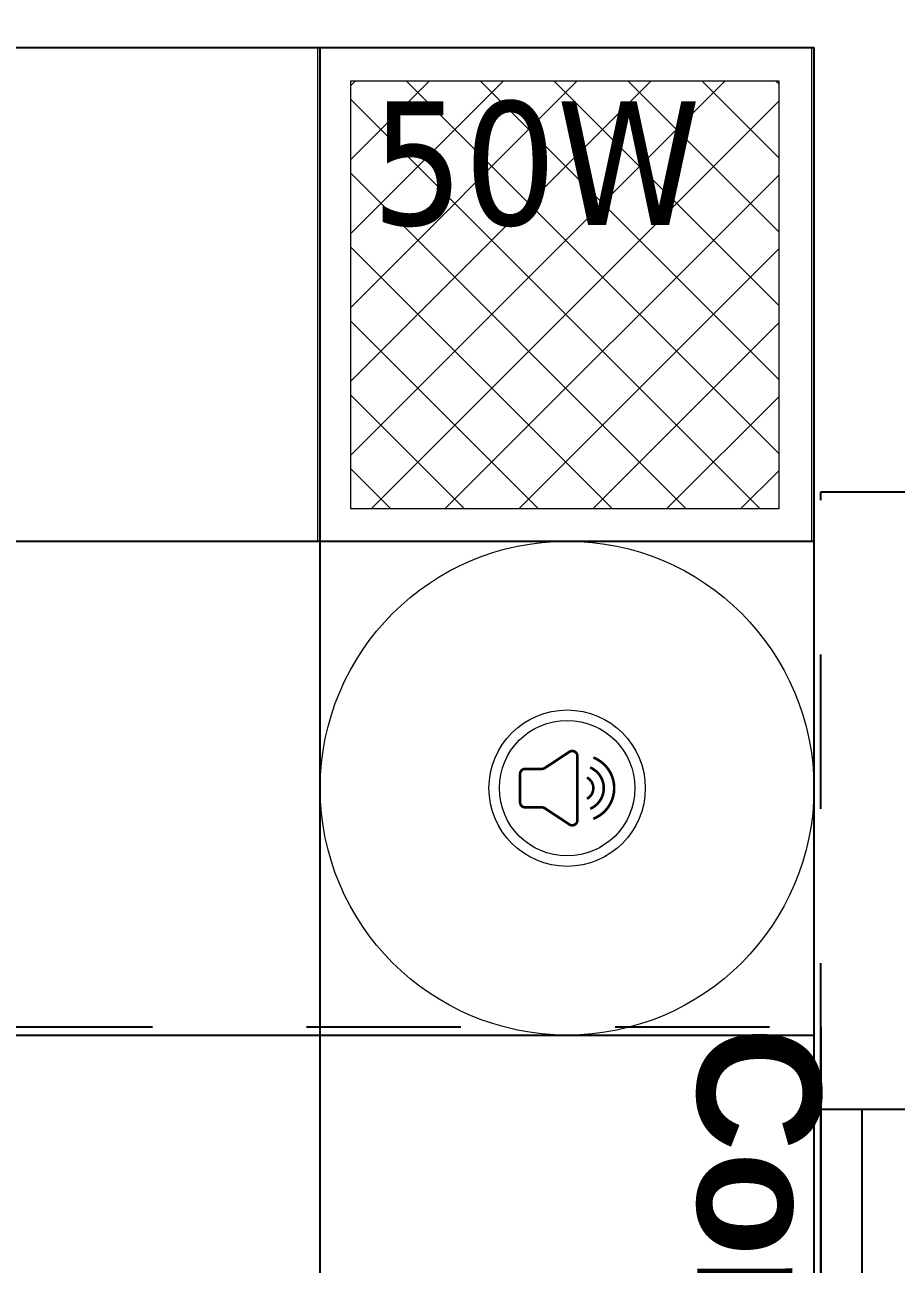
# Model space of a CAD drawing. Header units: centimetres. Extents: x 405564 to 502064, y 46284 to 60634.
# Drawn here: x 454743.8 to 454849.7, y 54174.7 to 54325.3 of the extents above; entities that cross this region are included whole.
import ezdxf
from ezdxf import colors
from ezdxf.entities.mleader import LeaderData, LeaderLine
from ezdxf.math import Vec2, Vec3
from ezdxf.xclip import XClip

# ---------------------------------------------------------------- set-up
doc = ezdxf.new("R2010")
doc.units = ezdxf.units.CM
doc.header["$XCLIPFRAME"] = 0
doc.linetypes.add('3+1_3b$0$DASHED', pattern=[0.25, 0.125, -0.125])
for name, color, linetype in [('---___EB_draft03_cihazlar', 8, 'Continuous'), ('0-KRCN-ASMATAVAN-130426', 8, 'Continuous'), ('AS_DUV', 8, 'Continuous'), ('AS_PYZ_BINA', 8, 'Continuous')]:
    doc.layers.add(name, color=color, linetype=linetype)
for name, color, linetype, lineweight in [('0-KRCN-AYDINLATMA-130426', 8, 'Continuous', 9), ('0-KRCN-MİMARİ-220526', 8, 'Continuous', 9), ('OL_Ic', 8, 'Continuous', 9)]:
    doc.layers.add(name, color=color, linetype=linetype, lineweight=lineweight)
doc.styles.add('Kalin02', font='arialbd.ttf')
doc.styles.add('Normal_ITL', font='swissi.ttf')
doc.styles.add('TAHOMA', font='tahoma.ttf')

# ---------------------------------------------------------------- blocks, each defined once
blk = doc.blocks.new('ASMA TAVA TİPİ HOPARLÖR')
at = {"layer": '0-KRCN-AYDINLATMA-130426', "const_width": 0.317}
blk.add_lwpolyline([(0.27, -4.41, 0.598176), (1.25, -3.88), (1.25, 3.88, 0.598176), (0.27, 4.41), (-2.7, 2.45, -0.147433), (-3.05, 2.34), (-5.09, 2.34, 0.414214), (-5.72, 1.71), (-5.72, -1.71, 0.414214), (-5.09, -2.34), (-3.05, -2.34, -0.147433), (-2.7, -2.45)], format="xyb", close=True, dxfattribs=at)
for points in [[(3.19, 3.72, -0.680488), (3.19, -3.72)], [(2.8, 2.51, -0.658812), (2.8, -2.51)], [(2.41, 1.29, -0.601398), (2.41, -1.29)]]:
    blk.add_lwpolyline(points, format="xyb", dxfattribs=at)
at = {"layer": '0-KRCN-AYDINLATMA-130426'}
blk.add_circle((0, 0), 30, dxfattribs=at)
at = {"layer": '0-KRCN-AYDINLATMA-130426', "ltscale": 0.1}
for radius in [9.5, 8.23]:
    blk.add_circle((0, 0), radius, dxfattribs=at)
blk = doc.blocks.new('50W 60x60 cm  SIVA ALTI LED ARMATÜR')
at = {"layer": '0-KRCN-AYDINLATMA-130426'}
h = blk.add_hatch(dxfattribs=at)
h.set_pattern_fill('ANSI37', color=256, scale=0.2)
h.paths.add_polyline_path([(-2.6, 2.594), (2.6, 2.594), (2.6, -2.606), (-2.6, -2.606)])
for points in [[(-3, 2.994), (3, 2.994), (3, -3.007), (-3, -3.007)], [(-2.6, 2.594), (2.6, 2.594), (2.6, -2.606), (-2.6, -2.606)]]:
    blk.add_lwpolyline(points, close=True, dxfattribs=at)
at = {"layer": '0-KRCN-AYDINLATMA-130426', "insert": (-2.35, 2.344), "char_height": 1.5, "attachment_point": 1, "style": 'TAHOMA'}
blk.add_mtext_dynamic_manual_height_columns('{\\fTahoma|b0|i0|c162|p34;50W}', width=1.5, gutter_width=1.25, heights=[0], dxfattribs=at)
blk = doc.blocks.new('G$C27E741DA')
at = {"layer": '0-KRCN-AYDINLATMA-130426', "xscale": 10, "yscale": 10, "zscale": 10}
blk.add_blockref('50W 60x60 cm  SIVA ALTI LED ARMATÜR', (16745.39, 7158.54), dxfattribs=at)
at = {"layer": '0-KRCN-AYDINLATMA-130426'}
blk.add_blockref('ASMA TAVA TİPİ HOPARLÖR', (16745.68, 7098.55), dxfattribs=at)
blk = doc.blocks.new('REFLOW')
at = {"layer": '---___EB_draft03_cihazlar'}
for p, q in [((275473.62, -40868.96), (275473.62, -40403.96)), ((275473.62, -40863.96), (275598.82, -40863.96)), ((275473.62, -40868.96), (275598.82, -40868.96))]:
    blk.add_line(p, q, dxfattribs=at)
at = {"layer": '---___EB_draft03_cihazlar', "color": 1, "linetype": '3+1_3b$0$DASHED', "ltscale": 150}
blk.add_lwpolyline([(275398.62, -40403.96), (275699.62, -40403.96), (275699.62, -40868.96), (275398.62, -40868.96), (275398.62, -40403.96)], dxfattribs=at)
at = {"layer": '---___EB_draft03_cihazlar', "color": 1}
blk.add_lwpolyline([(275473.62, -40403.96), (275624.62, -40403.96), (275624.62, -40868.96), (275473.62, -40868.96), (275473.62, -40403.96)], dxfattribs=at)
blk = doc.blocks.new('Conveyor1M')
at = {"layer": '---___EB_draft03_cihazlar', "color": 1, "linetype": '3+1_3b$0$DASHED', "ltscale": 150}
blk.add_lwpolyline([(276488.24, -40561.41), (276724.24, -40561.41), (276724.24, -40661.41), (276488.24, -40661.41), (276488.24, -40561.41)], dxfattribs=at)
at = {"layer": '---___EB_draft03_cihazlar', "insert": (276488.24, -40561.41), "char_height": 15, "attachment_point": 1, "style": 'Kalin02'}
blk.add_mtext_dynamic_manual_height_columns('Conveyor 1M', width=590.7316, gutter_width=750, heights=[137.08], dxfattribs=at)
blk = doc.blocks.new('A$Ca63a641c')
at = {"layer": 'AS_PYZ_BINA'}
ml = blk.add_multileader_mtext('Standard', dxfattribs=at)
ml.set_content('EST boyalı panel çit ve panel çit kapı (AS 51.101)', color=256, style='Normal_ITL')
ml.set_leader_properties()
ml.build(insert=Vec2(0, 0))
ml.multileader.update_dxf_attribs({"dogleg_length": 0.379, "arrow_head_size": 17.04, "scale": 75})
ctx = ml.context
ctx.base_point, ctx.scale, ctx.char_height, ctx.arrow_head_size, ctx.landing_gap_size, ctx.plane_origin = Vec3(140.51, 464.3), 75, 20, 17.04, 14.2, Vec3(92.51, 620.11)
notes = []
notes.append((ctx, [(0, (1, 1, 0), (112.11, 464.3), (1, 0), 28.4, [(0, [(68.5, 410)], 0, [])])]))
ctx.mtext.insert, ctx.mtext.width, ctx.mtext.flow_direction = Vec3(154.71, 477.51), 604.5634, 5
for ctx, leaders in notes:
    for number, flags, end, landing, length, lines in leaders:
        leader = LeaderData()
        leader.index, (leader.has_last_leader_line, leader.has_dogleg_vector, leader.attachment_direction) = number, flags
        leader.last_leader_point, leader.dogleg_vector, leader.dogleg_length = Vec3(end), Vec3(landing), length
        for number, points, colour, breaks in lines:
            line = LeaderLine()
            line.index, line.vertices, line.color, line.breaks = number, Vec3.list(points), colors.encode_raw_color(colour), breaks
            leader.lines.append(line)
        ctx.leaders.append(leader)
blk = doc.blocks.new('A$C85dec720')
at = {"layer": 'OL_Ic'}
blk.add_blockref('A$Ca63a641c', (5315.08, 5344.25, 28.4), dxfattribs=at)
blk = doc.blocks.new('A$C6A10300A')
at = {"layer": '---___EB_draft03_cihazlar', "rotation": 270}
for name, p in [('REFLOW', (57645.47, 269033.17)), ('Conveyor1M', (57337.93, 270057.79))]:
    blk.add_blockref(name, p, dxfattribs=at)
at = {"layer": 'AS_DUV'}
ref = blk.add_blockref('A$C85dec720', (28900.96, -17748.98), dxfattribs=dict(at, rotation=105.0255580063709))
XClip(ref).set_block_clipping_path([(6220.3367769278, 6783.7313721173), (4126.4071464743, -1017.0000000052), (7354.8298234051, -1883.5969356479), (9448.7594538586, 5917.1344364745)])

msp = doc.modelspace()

# ---------------------------------------------------------------- linework, layer by layer
at = {"layer": '0-KRCN-ASMATAVAN-130426'}
for p, q in [((454059.75, 54322.56), (454839.75, 54322.56)), ((454779.75, 53542.56), (454779.75, 54322.56)), ((454839.75, 54322.56), (454839.75, 53542.56)), ((454059.75, 54262.56), (454839.75, 54262.56)), ((454059.75, 54202.56), (454839.75, 54202.56))]:
    msp.add_line(p, q, dxfattribs=at)

# ---------------------------------------------------------------- block references
at = {"layer": '0-KRCN-AYDINLATMA-130426'}
msp.add_blockref('G$C27E741DA', (438064.07, 47134.02), dxfattribs=at)

# ---------------------------------------------------------------- next in the draw order: block references
at = {"layer": '0-KRCN-MİMARİ-220526'}
msp.add_blockref('A$C6A10300A', (438064.07, 60634.02), dxfattribs=at)

doc.saveas('drawing.dxf')
